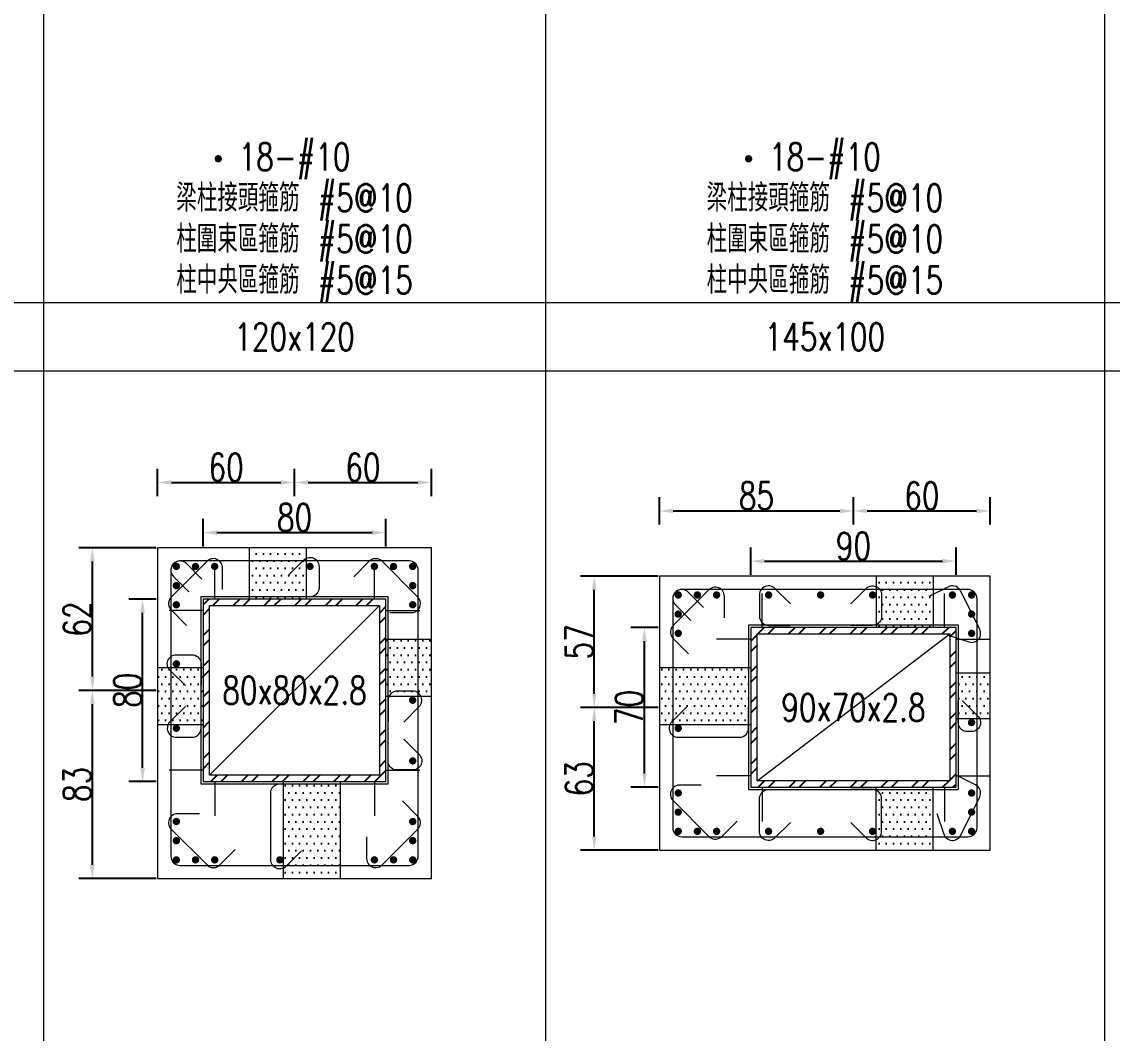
# Model space of a CAD drawing. Header units: millimetres. Extents: x 0 to 3905, y 0 to 8880.
# Drawn here: x 2440.4 to 2918.4, y 513.7 to 957 of the extents above; entities that cross this region are included whole.
import ezdxf
from ezdxf.enums import TextEntityAlignment as Align

# ---------------------------------------------------------------- set-up
doc = ezdxf.new("R2010")
doc.units = ezdxf.units.MM
doc.layers.get('DEFPOINTS').update_dxf_attribs({"color": 3})
for name, color, linetype in [('Hatch線', 6, 'Continuous'), ('TC-鋼粱', 132, 'Continuous'), ('主筋斷面', 2, 'Continuous'), ('文字-主筋根數', 7, 'Continuous'), ('文字-剪力筋 中央區', 7, 'Continuous'), ('文字-剪力筋-BC', 7, 'Continuous'), ('文字-剪力筋-圍束區', 7, 'Continuous'), ('文字-斷面尺寸', 7, 'Continuous'), ('文字-輔助字', 7, 'Continuous'), ('柱斷面線', 4, 'Continuous'), ('標註字', 4, 'Continuous'), ('箍筋線', 1, 'Continuous'), ('網格線', 7, 'Continuous'), ('鋼柱', 11, 'Continuous')]:
    doc.layers.add(name, color=color, linetype=linetype)
doc.styles.add('note', font='txt.shx', dxfattribs={"width": 0.75, "height": 12})
doc.styles.add('txt', font='txt.shx', dxfattribs={"height": 0.2, "bigfont": 'chineset.shx'})
doc.dimstyles.new('RCAD_DIM', dxfattribs={"dimtxt": 12, "dimasz": 6, "dimexe": 6, "dimexo": 0.625, "dimtad": 1, "dimdec": 0, "dimdsep": 46, "dimtxsty": 'note', "dimcen": 2.5, "dimclrd": 256, "dimclre": 256, "dimclrt": 256, "dimadec": 0, "dimazin": 0, "dimtfac": 1, "dimtmove": 0, "dimatfit": 3, "dimfxl": 0, "dimtolj": 1, "dimarcsym": 0})

# ---------------------------------------------------------------- blocks, each defined once
blk = doc.blocks.new('*D1344')
at = {"layer": 'DEFPOINTS', "color": 0}
for p in [(2600, 733.12), (2520, 726.5), (2600, 726.5)]:
    blk.add_point(p, dxfattribs=at)
at = {"layer": '標註字', "lineweight": -2}
for p, q in [((2520, 727.12), (2520, 739.12)), ((2600, 727.12), (2600, 739.12)), ((2526, 733.12), (2594, 733.12))]:
    blk.add_line(p, q, dxfattribs=at)
at = {"layer": '標註字'}
for points in [[(2526, 734.12), (2526, 732.12), (2520, 733.12)], [(2594, 732.12), (2594, 734.12), (2600, 733.12)]]:
    blk.add_solid(points, dxfattribs=at)
at = {"layer": '標註字', "insert": (2560, 739.75), "char_height": 12, "attachment_point": 5, "style": 'note'}
blk.add_mtext('\\A1;80', dxfattribs=at)
blk = doc.blocks.new('*D1345')
at = {"layer": 'DEFPOINTS', "color": 0}
for p in [(2493.38, 704), (2500, 704), (2500, 624)]:
    blk.add_point(p, dxfattribs=at)
at = {"layer": '標註字', "lineweight": -2}
for p, q in [((2499.38, 704), (2487.38, 704)), ((2493.38, 630), (2493.38, 698)), ((2499.38, 624), (2487.38, 624))]:
    blk.add_line(p, q, dxfattribs=at)
at = {"layer": '標註字'}
for points in [[(2494.38, 698), (2492.38, 698), (2493.38, 704)], [(2492.38, 630), (2494.38, 630), (2493.38, 624)]]:
    blk.add_solid(points, dxfattribs=at)
at = {"layer": '標註字', "insert": (2486.75, 664), "char_height": 12, "attachment_point": 5, "rotation": 90, "style": 'note'}
blk.add_mtext('\\A1;80', dxfattribs=at)
blk = doc.blocks.new('*D1346')
at = {"layer": 'DEFPOINTS', "color": 0}
for p in [(2560, 755.12), (2500, 748.5), (2560, 748.5)]:
    blk.add_point(p, dxfattribs=at)
at = {"layer": '標註字', "lineweight": -2}
for p, q in [((2500, 749.12), (2500, 761.12)), ((2560, 749.12), (2560, 761.12)), ((2506, 755.12), (2554, 755.12))]:
    blk.add_line(p, q, dxfattribs=at)
at = {"layer": '標註字'}
for points in [[(2506, 756.12), (2506, 754.12), (2500, 755.12)], [(2554, 754.12), (2554, 756.12), (2560, 755.12)]]:
    blk.add_solid(points, dxfattribs=at)
at = {"layer": '標註字', "insert": (2530, 761.75), "char_height": 12, "attachment_point": 5, "style": 'note'}
blk.add_mtext('\\A1;60', dxfattribs=at)
blk = doc.blocks.new('*D1347')
at = {"layer": 'DEFPOINTS', "color": 0}
for p in [(2620, 755.12), (2560, 748.5), (2620, 748.5)]:
    blk.add_point(p, dxfattribs=at)
at = {"layer": '標註字', "lineweight": -2}
for p, q in [((2560, 749.12), (2560, 761.12)), ((2620, 749.12), (2620, 761.12)), ((2566, 755.12), (2614, 755.12))]:
    blk.add_line(p, q, dxfattribs=at)
at = {"layer": '標註字'}
for points in [[(2566, 756.12), (2566, 754.12), (2560, 755.12)], [(2614, 754.12), (2614, 756.12), (2620, 755.12)]]:
    blk.add_solid(points, dxfattribs=at)
at = {"layer": '標註字', "insert": (2590, 761.75), "char_height": 12, "attachment_point": 5, "style": 'note'}
blk.add_mtext('\\A1;60', dxfattribs=at)
blk = doc.blocks.new('*D1348')
at = {"layer": 'DEFPOINTS', "color": 0}
for p in [(2471.38, 664), (2500, 664), (2500, 581.5)]:
    blk.add_point(p, dxfattribs=at)
at = {"layer": '標註字', "lineweight": -2}
for p, q in [((2499.38, 664), (2465.38, 664)), ((2471.38, 587.5), (2471.38, 658)), ((2499.38, 581.5), (2465.38, 581.5))]:
    blk.add_line(p, q, dxfattribs=at)
at = {"layer": '標註字'}
for points in [[(2472.38, 658), (2470.38, 658), (2471.38, 664)], [(2470.38, 587.5), (2472.38, 587.5), (2471.38, 581.5)]]:
    blk.add_solid(points, dxfattribs=at)
at = {"layer": '標註字', "insert": (2464.75, 622.75), "char_height": 12, "attachment_point": 5, "rotation": 90, "style": 'note'}
blk.add_mtext('\\A1;83', dxfattribs=at)
blk = doc.blocks.new('*D1349')
at = {"layer": 'DEFPOINTS', "color": 0}
for p in [(2471.38, 726.5), (2500, 726.5), (2500, 664)]:
    blk.add_point(p, dxfattribs=at)
at = {"layer": '標註字', "lineweight": -2}
for p, q in [((2499.38, 726.5), (2465.38, 726.5)), ((2471.38, 670), (2471.38, 720.5)), ((2499.38, 664), (2465.38, 664))]:
    blk.add_line(p, q, dxfattribs=at)
at = {"layer": '標註字'}
for points in [[(2472.38, 720.5), (2470.38, 720.5), (2471.38, 726.5)], [(2470.38, 670), (2472.38, 670), (2471.38, 664)]]:
    blk.add_solid(points, dxfattribs=at)
at = {"layer": '標註字', "insert": (2464.75, 695.25), "char_height": 12, "attachment_point": 5, "rotation": 90, "style": 'note'}
blk.add_mtext('\\A1;62', dxfattribs=at)
blk = doc.blocks.new('Circle_Filled')
at = {"const_width": 0.5}
blk.add_lwpolyline([(-0.25, 0, 1), (0.25, 0, 1)], format="xyb", close=True, dxfattribs=at)
blk = doc.blocks.new('*D1476')
at = {"layer": 'DEFPOINTS', "color": 0}
for p in [(2850, 720.62), (2760, 714), (2850, 714)]:
    blk.add_point(p, dxfattribs=at)
at = {"layer": '標註字', "lineweight": -2}
for p, q in [((2760, 714.62), (2760, 726.62)), ((2850, 714.62), (2850, 726.62)), ((2766, 720.62), (2844, 720.62))]:
    blk.add_line(p, q, dxfattribs=at)
at = {"layer": '標註字'}
for points in [[(2766, 721.62), (2766, 719.62), (2760, 720.62)], [(2844, 719.62), (2844, 721.62), (2850, 720.62)]]:
    blk.add_solid(points, dxfattribs=at)
at = {"layer": '標註字', "insert": (2805, 727.25), "char_height": 12, "attachment_point": 5, "style": 'note'}
blk.add_mtext('\\A1;90', dxfattribs=at)
blk = doc.blocks.new('*D1477')
at = {"layer": 'DEFPOINTS', "color": 0}
for p in [(2713.38, 691.5), (2720, 691.5), (2720, 621.5)]:
    blk.add_point(p, dxfattribs=at)
at = {"layer": '標註字', "lineweight": -2}
for p, q in [((2719.38, 691.5), (2707.38, 691.5)), ((2713.38, 627.5), (2713.38, 685.5)), ((2719.38, 621.5), (2707.38, 621.5))]:
    blk.add_line(p, q, dxfattribs=at)
at = {"layer": '標註字'}
for points in [[(2714.38, 685.5), (2712.38, 685.5), (2713.38, 691.5)], [(2712.38, 627.5), (2714.38, 627.5), (2713.38, 621.5)]]:
    blk.add_solid(points, dxfattribs=at)
at = {"layer": '標註字', "insert": (2706.75, 656.5), "char_height": 12, "attachment_point": 5, "rotation": 90, "style": 'note'}
blk.add_mtext('\\A1;70', dxfattribs=at)
blk = doc.blocks.new('*D1478')
at = {"layer": 'DEFPOINTS', "color": 0}
for p in [(2805, 742.62), (2720, 736), (2805, 736)]:
    blk.add_point(p, dxfattribs=at)
at = {"layer": '標註字', "lineweight": -2}
for p, q in [((2720, 736.62), (2720, 748.62)), ((2805, 736.62), (2805, 748.62)), ((2726, 742.62), (2799, 742.62))]:
    blk.add_line(p, q, dxfattribs=at)
at = {"layer": '標註字'}
for points in [[(2726, 743.62), (2726, 741.62), (2720, 742.62)], [(2799, 741.62), (2799, 743.62), (2805, 742.62)]]:
    blk.add_solid(points, dxfattribs=at)
at = {"layer": '標註字', "insert": (2762.5, 749.25), "char_height": 12, "attachment_point": 5, "style": 'note'}
blk.add_mtext('\\A1;85', dxfattribs=at)
blk = doc.blocks.new('*D1479')
at = {"layer": 'DEFPOINTS', "color": 0}
for p in [(2865, 742.62), (2805, 736), (2865, 736)]:
    blk.add_point(p, dxfattribs=at)
at = {"layer": '標註字', "lineweight": -2}
for p, q in [((2805, 736.62), (2805, 748.62)), ((2865, 736.62), (2865, 748.62)), ((2811, 742.62), (2859, 742.62))]:
    blk.add_line(p, q, dxfattribs=at)
at = {"layer": '標註字'}
for points in [[(2811, 743.62), (2811, 741.62), (2805, 742.62)], [(2859, 741.62), (2859, 743.62), (2865, 742.62)]]:
    blk.add_solid(points, dxfattribs=at)
at = {"layer": '標註字', "insert": (2835, 749.25), "char_height": 12, "attachment_point": 5, "style": 'note'}
blk.add_mtext('\\A1;60', dxfattribs=at)
blk = doc.blocks.new('*D1480')
at = {"layer": 'DEFPOINTS', "color": 0}
for p in [(2691.38, 656.5), (2720, 656.5), (2720, 594)]:
    blk.add_point(p, dxfattribs=at)
at = {"layer": '標註字', "lineweight": -2}
for p, q in [((2719.38, 656.5), (2685.38, 656.5)), ((2691.38, 600), (2691.38, 650.5)), ((2719.38, 594), (2685.38, 594))]:
    blk.add_line(p, q, dxfattribs=at)
at = {"layer": '標註字'}
for points in [[(2692.38, 650.5), (2690.38, 650.5), (2691.38, 656.5)], [(2690.38, 600), (2692.38, 600), (2691.38, 594)]]:
    blk.add_solid(points, dxfattribs=at)
at = {"layer": '標註字', "insert": (2684.75, 625.25), "char_height": 12, "attachment_point": 5, "rotation": 90, "style": 'note'}
blk.add_mtext('\\A1;63', dxfattribs=at)
blk = doc.blocks.new('*D1481')
at = {"layer": 'DEFPOINTS', "color": 0}
for p in [(2691.38, 714), (2720, 714), (2720, 656.5)]:
    blk.add_point(p, dxfattribs=at)
at = {"layer": '標註字', "lineweight": -2}
for p, q in [((2719.38, 714), (2685.38, 714)), ((2691.38, 662.5), (2691.38, 708)), ((2719.38, 656.5), (2685.38, 656.5))]:
    blk.add_line(p, q, dxfattribs=at)
at = {"layer": '標註字'}
for points in [[(2692.38, 708), (2690.38, 708), (2691.38, 714)], [(2690.38, 662.5), (2692.38, 662.5), (2691.38, 656.5)]]:
    blk.add_solid(points, dxfattribs=at)
at = {"layer": '標註字', "insert": (2684.75, 685.25), "char_height": 12, "attachment_point": 5, "rotation": 90, "style": 'note'}
blk.add_mtext('\\A1;57', dxfattribs=at)

msp = doc.modelspace()

# ---------------------------------------------------------------- hatches: boundary and pattern name
at = {"layer": 'Hatch線'}
h = msp.add_hatch(dxfattribs=at)
h.set_pattern_fill('ANSI32', color=256, style=0)
h.paths.add_polyline_path([(2520, 624), (2600, 624), (2600, 704), (2520, 704)], flags=17)
h.paths.add_polyline_path([(2522.8, 626.8), (2522.8, 701.2), (2597.2, 701.2), (2597.2, 626.8)])
h = msp.add_hatch(dxfattribs=at)
h.set_pattern_fill('ANSI32', color=256, style=0)
h.paths.add_polyline_path([(2760, 621.5), (2850, 621.5), (2850, 691.5), (2760, 691.5)], flags=17)
h.paths.add_polyline_path([(2762.8, 624.3), (2762.8, 688.7), (2847.2, 688.7), (2847.2, 624.3)])
at = {"layer": 'TC-鋼粱'}
h = msp.add_hatch(dxfattribs=at)
h.set_pattern_fill('DOTS', color=256, scale=2, style=0)
h.paths.add_polyline_path([(2565.17, 726.5), (2540.17, 726.5), (2540.17, 704), (2565.17, 704)], flags=17)
h = msp.add_hatch(dxfattribs=at)
h.set_pattern_fill('DOTS', color=256, scale=2, style=0)
h.paths.add_polyline_path([(2840, 714), (2815, 714), (2815, 691.5), (2840, 691.5)], flags=17)
h = msp.add_hatch(dxfattribs=at)
h.set_pattern_fill('DOTS', color=256, scale=2, style=0)
h.paths.add_polyline_path([(2620, 661.28), (2620, 686.28), (2600, 686.28), (2600, 661.28)], flags=17)
h = msp.add_hatch(dxfattribs=at)
h.set_pattern_fill('DOTS', color=256, scale=2, style=0)
h.paths.add_polyline_path([(2500, 674), (2500, 649), (2520, 649), (2520, 674)], flags=17)
h = msp.add_hatch(dxfattribs=at)
h.set_pattern_fill('DOTS', color=256, scale=2, style=0)
h.paths.add_polyline_path([(2720, 674), (2720, 649), (2760, 649), (2760, 674)], flags=17)
h = msp.add_hatch(dxfattribs=at)
h.set_pattern_fill('DOTS', color=256, scale=2, style=0)
h.paths.add_polyline_path([(2865, 651.5), (2865, 671.5), (2850, 671.5), (2850, 651.5)], flags=17)
h = msp.add_hatch(dxfattribs=at)
h.set_pattern_fill('DOTS', color=256, scale=2, style=0)
h.paths.add_polyline_path([(2555.17, 581.5), (2580.17, 581.5), (2580.17, 624), (2555.17, 624)], flags=17)
h = msp.add_hatch(dxfattribs=at)
h.set_pattern_fill('DOTS', color=256, scale=2, style=0)
h.paths.add_polyline_path([(2815, 594), (2840, 594), (2840, 621.5), (2815, 621.5)], flags=17)

# ---------------------------------------------------------------- linework, layer by layer
at = {"layer": 'DEFPOINTS', "lineweight": 5}
for points in [[(2525, 704), (2525, 719)], [(2595, 704), (2595, 719)], [(2520, 623), (2601, 623), (2601, 705), (2519, 705), (2519, 623), (2520, 623)], [(2765, 691.5), (2765, 706.5)], [(2845, 691.5), (2845, 706.5)], [(2520, 699), (2505, 699)], [(2522.8, 626.8), (2597.2, 701.2)], [(2600, 699), (2615, 699)], [(2760, 620.5), (2851, 620.5), (2851, 692.5), (2759, 692.5), (2759, 620.5), (2760, 620.5)], [(2762.8, 624.3), (2847.2, 688.7)], [(2760, 686.5), (2745, 686.5)], [(2850, 686.5), (2865, 686.5)], [(2520, 629), (2505, 629)], [(2600, 629), (2615, 629)], [(2760, 626.5), (2745, 626.5)], [(2850, 626.5), (2865, 626.5)], [(2525, 624), (2525, 609)], [(2595, 624), (2595, 609)], [(2765, 621.5), (2765, 606.5)], [(2845, 621.5), (2845, 606.5)]]:
    msp.add_lwpolyline(points, dxfattribs=at)
at = {"layer": 'TC-鋼粱', "lineweight": 5}
for points in [[(2540.17, 726.5), (2540.17, 704)], [(2565.17, 726.5), (2565.17, 704)], [(2815, 714), (2815, 691.5)], [(2840, 714), (2840, 691.5)], [(2620, 686.28), (2600, 686.28)], [(2500, 674), (2520, 674)], [(2720, 674), (2760, 674)], [(2865, 671.5), (2850, 671.5)], [(2620, 661.28), (2600, 661.28)], [(2865, 651.5), (2850, 651.5)], [(2500, 649), (2520, 649)], [(2720, 649), (2760, 649)], [(2555.17, 581.5), (2555.17, 624)], [(2580.17, 581.5), (2580.17, 624)], [(2815, 594), (2815, 621.5)], [(2840, 594), (2840, 621.5)]]:
    msp.add_lwpolyline(points, dxfattribs=at)
at = {"layer": '柱斷面線', "lineweight": 5}
for points in [[(2500, 581.5), (2620, 581.5), (2620, 726.5), (2500, 726.5), (2500, 581.5)], [(2720, 594), (2865, 594), (2865, 714), (2720, 714), (2720, 594)]]:
    msp.add_lwpolyline(points, dxfattribs=at)
at = {"layer": '箍筋線', "lineweight": 5}
for points in [[(2557.22, 714.36), (2563.97, 721.11), (2564.48, 721.54), (2565.06, 721.88), (2565.68, 722.12), (2566.34, 722.25), (2567, 722.27), (2567.67, 722.18), (2568.3, 721.97), (2568.9, 721.67), (2569.43, 721.26), (2569.89, 720.78), (2570.26, 720.22), (2570.53, 719.61), (2570.7, 718.97), (2570.76, 718.3), (2570.76, 708.96), (2570.7, 708.26), (2570.52, 707.6), (2570.22, 706.97), (2569.83, 706.4), (2569.34, 705.91), (2568.77, 705.51), (2568.14, 705.22), (2567.47, 705.04), (2566.78, 704.98), (2557.24, 704.98)], [(2528.43, 708.21), (2528.43, 717.75), (2528.37, 718.42), (2528.2, 719.06), (2527.93, 719.67), (2527.56, 720.23), (2527.1, 720.72), (2526.57, 721.12), (2525.97, 721.42), (2525.34, 721.63), (2524.67, 721.72), (2524.01, 721.7), (2523.35, 721.57), (2522.73, 721.33), (2522.15, 720.99), (2521.64, 720.56), (2505.94, 704.86), (2505.49, 704.33), (2505.15, 703.73), (2504.91, 703.08), (2504.79, 702.39), (2504.79, 701.7), (2504.91, 701.02), (2505.15, 700.37), (2505.49, 699.77), (2505.94, 699.24), (2512.68, 692.49)], [(2519.33, 712.79), (2512.58, 719.54), (2512.07, 719.97), (2511.49, 720.31), (2510.87, 720.55), (2510.22, 720.68), (2509.55, 720.7), (2508.89, 720.61), (2508.25, 720.4), (2507.66, 720.1), (2507.12, 719.69), (2506.66, 719.21), (2506.29, 718.65), (2506.02, 718.04), (2505.85, 717.4), (2505.79, 716.73), (2505.79, 591.27), (2505.86, 590.58), (2506.03, 589.91), (2506.33, 589.28), (2506.72, 588.71), (2507.21, 588.22), (2507.78, 587.83), (2508.41, 587.53), (2509.08, 587.36), (2509.77, 587.29), (2610.23, 587.29), (2610.92, 587.36), (2611.59, 587.53), (2612.22, 587.83), (2612.79, 588.22), (2613.28, 588.71), (2613.67, 589.28), (2613.97, 589.91), (2614.14, 590.58), (2614.21, 591.27), (2614.21, 716.73), (2614.14, 717.42), (2613.97, 718.09), (2613.67, 718.72), (2613.28, 719.29), (2612.79, 719.78), (2612.22, 720.17), (2611.59, 720.47), (2610.92, 720.64), (2610.23, 720.71), (2509.77, 720.71), (2509.1, 720.65), (2508.46, 720.48), (2507.85, 720.21), (2507.29, 719.84), (2506.81, 719.38), (2506.4, 718.84), (2506.1, 718.25), (2505.89, 717.61), (2505.8, 716.95), (2505.82, 716.28), (2505.95, 715.63), (2506.19, 715.01), (2506.53, 714.43), (2506.96, 713.92), (2513.71, 707.17)], [(2601.71, 698.07), (2611.25, 698.07), (2611.92, 698.13), (2612.56, 698.3), (2613.17, 698.57), (2613.73, 698.94), (2614.22, 699.4), (2614.62, 699.93), (2614.92, 700.53), (2615.13, 701.16), (2615.22, 701.83), (2615.2, 702.49), (2615.07, 703.15), (2614.83, 703.77), (2614.49, 704.35), (2614.06, 704.86), (2598.36, 720.56), (2597.83, 721.01), (2597.23, 721.35), (2596.58, 721.59), (2595.89, 721.71), (2595.2, 721.71), (2594.52, 721.59), (2593.87, 721.35), (2593.27, 721.01), (2592.74, 720.56), (2585.99, 713.82)], [(2748.43, 695.71), (2748.43, 705.25), (2748.37, 705.92), (2748.2, 706.56), (2747.93, 707.17), (2747.56, 707.73), (2747.1, 708.22), (2746.57, 708.62), (2745.97, 708.92), (2745.34, 709.13), (2744.67, 709.22), (2744.01, 709.2), (2743.35, 709.07), (2742.73, 708.83), (2742.15, 708.49), (2741.64, 708.06), (2725.94, 692.36), (2725.49, 691.83), (2725.15, 691.23), (2724.91, 690.58), (2724.79, 689.89), (2724.79, 689.2), (2724.91, 688.52), (2725.15, 687.87), (2725.49, 687.27), (2725.94, 686.74), (2732.68, 679.99)], [(2739.33, 700.29), (2732.58, 707.04), (2732.07, 707.47), (2731.49, 707.81), (2730.87, 708.05), (2730.22, 708.18), (2729.55, 708.2), (2728.89, 708.11), (2728.25, 707.9), (2727.66, 707.6), (2727.12, 707.19), (2726.66, 706.71), (2726.29, 706.15), (2726.02, 705.54), (2725.85, 704.9), (2725.79, 704.23), (2725.79, 603.77), (2725.86, 603.08), (2726.03, 602.41), (2726.33, 601.78), (2726.72, 601.21), (2727.21, 600.72), (2727.78, 600.33), (2728.41, 600.03), (2729.08, 599.86), (2729.77, 599.79), (2855.23, 599.79), (2855.92, 599.86), (2856.59, 600.03), (2857.22, 600.33), (2857.79, 600.72), (2858.28, 601.21), (2858.67, 601.78), (2858.97, 602.41), (2859.14, 603.08), (2859.21, 603.77), (2859.21, 704.23), (2859.14, 704.92), (2858.97, 705.59), (2858.67, 706.22), (2858.28, 706.79), (2857.79, 707.28), (2857.22, 707.67), (2856.59, 707.97), (2855.92, 708.14), (2855.23, 708.21), (2729.77, 708.21), (2729.1, 708.15), (2728.46, 707.98), (2727.85, 707.71), (2727.29, 707.34), (2726.81, 706.88), (2726.4, 706.34), (2726.1, 705.75), (2725.89, 705.11), (2725.8, 704.45), (2725.82, 703.78), (2725.95, 703.13), (2726.19, 702.51), (2726.53, 701.93), (2726.96, 701.42), (2733.71, 694.67)], [(2777.35, 701.86), (2770.61, 708.61), (2770.1, 709.04), (2769.52, 709.38), (2768.9, 709.62), (2768.24, 709.75), (2767.57, 709.77), (2766.91, 709.68), (2766.28, 709.47), (2765.68, 709.17), (2765.15, 708.76), (2764.69, 708.28), (2764.32, 707.72), (2764.04, 707.11), (2763.88, 706.47), (2763.82, 705.8), (2763.82, 696.46), (2763.88, 695.76), (2764.06, 695.1), (2764.35, 694.47), (2764.75, 693.9), (2765.24, 693.41), (2765.81, 693.01), (2766.44, 692.72), (2767.11, 692.54), (2767.8, 692.48), (2777.34, 692.48)], [(2803.83, 701.86), (2810.58, 708.61), (2811.09, 709.04), (2811.67, 709.38), (2812.29, 709.62), (2812.94, 709.75), (2813.61, 709.77), (2814.27, 709.68), (2814.91, 709.47), (2815.5, 709.17), (2816.04, 708.76), (2816.5, 708.28), (2816.87, 707.72), (2817.14, 707.11), (2817.31, 706.47), (2817.36, 705.8), (2817.36, 696.46), (2817.3, 695.76), (2817.13, 695.1), (2816.83, 694.47), (2816.43, 693.9), (2815.95, 693.41), (2815.38, 693.01), (2814.75, 692.72), (2814.08, 692.54), (2813.39, 692.48), (2803.85, 692.48)], [(2846.49, 688.25), (2855.54, 685.23), (2856.19, 685.07), (2856.86, 685.03), (2857.52, 685.09), (2858.17, 685.27), (2858.77, 685.55), (2859.32, 685.93), (2859.8, 686.4), (2860.2, 686.94), (2860.49, 687.53), (2860.69, 688.17), (2860.77, 688.84), (2860.74, 689.5), (2860.6, 690.16), (2860.36, 690.78), (2851.96, 707.58), (2851.59, 708.17), (2851.13, 708.69), (2850.59, 709.12), (2849.98, 709.45), (2849.32, 709.67), (2848.64, 709.77), (2847.95, 709.75), (2847.27, 709.61), (2846.62, 709.36), (2838.09, 705.09)], [(2512.14, 666.05), (2505.39, 672.8), (2504.96, 673.31), (2504.62, 673.89), (2504.38, 674.51), (2504.25, 675.17), (2504.23, 675.83), (2504.32, 676.49), (2504.53, 677.13), (2504.83, 677.73), (2505.24, 678.26), (2505.72, 678.72), (2506.28, 679.09), (2506.89, 679.36), (2507.53, 679.53), (2508.2, 679.59), (2515.04, 679.59), (2515.74, 679.53), (2516.4, 679.35), (2517.03, 679.05), (2517.6, 678.66), (2518.09, 678.17), (2518.49, 677.6), (2518.78, 676.97), (2518.96, 676.3), (2519.02, 675.61), (2519.02, 666.07)], [(2607.86, 650.11), (2614.61, 656.86), (2615.04, 657.37), (2615.38, 657.94), (2615.62, 658.57), (2615.75, 659.22), (2615.77, 659.89), (2615.68, 660.55), (2615.47, 661.19), (2615.17, 661.78), (2614.76, 662.32), (2614.28, 662.78), (2613.72, 663.15), (2613.11, 663.42), (2612.47, 663.59), (2611.8, 663.64), (2604.96, 663.64), (2604.26, 663.58), (2603.6, 663.4), (2602.97, 663.11), (2602.4, 662.71), (2601.91, 662.22), (2601.51, 661.66), (2601.22, 661.03), (2601.04, 660.36), (2600.98, 659.67), (2600.98, 650.13)], [(2512.14, 656.95), (2505.39, 650.2), (2504.96, 649.69), (2504.62, 649.12), (2504.38, 648.49), (2504.25, 647.84), (2504.23, 647.17), (2504.32, 646.51), (2504.53, 645.87), (2504.83, 645.28), (2505.24, 644.74), (2505.72, 644.28), (2506.28, 643.91), (2506.89, 643.64), (2507.53, 643.47), (2508.2, 643.42), (2515.04, 643.42), (2515.74, 643.48), (2516.4, 643.66), (2517.03, 643.95), (2517.6, 644.35), (2518.09, 644.84), (2518.49, 645.4), (2518.78, 646.03), (2518.96, 646.7), (2519.02, 647.39), (2519.02, 656.93)], [(2732.14, 656.95), (2725.39, 650.2), (2724.96, 649.69), (2724.62, 649.11), (2724.38, 648.49), (2724.25, 647.84), (2724.23, 647.17), (2724.32, 646.51), (2724.53, 645.87), (2724.83, 645.28), (2725.24, 644.74), (2725.72, 644.28), (2726.28, 643.91), (2726.89, 643.64), (2727.53, 643.47), (2728.2, 643.41), (2755.04, 643.41), (2755.74, 643.48), (2756.4, 643.65), (2757.03, 643.95), (2757.6, 644.34), (2758.09, 644.83), (2758.49, 645.4), (2758.78, 646.03), (2758.96, 646.7), (2759.02, 647.39), (2759.02, 656.93)], [(2852.86, 659.44), (2859.61, 652.7), (2860.04, 652.19), (2860.38, 651.61), (2860.62, 650.99), (2860.75, 650.33), (2860.77, 649.66), (2860.68, 649), (2860.47, 648.36), (2860.17, 647.77), (2859.77, 647.24), (2859.28, 646.78), (2858.72, 646.41), (2858.11, 646.13), (2857.47, 645.97), (2856.8, 645.91), (2854.96, 645.91), (2854.27, 645.97), (2853.6, 646.15), (2852.97, 646.44), (2852.4, 646.84), (2851.91, 647.33), (2851.51, 647.9), (2851.22, 648.53), (2851.04, 649.19), (2850.98, 649.89), (2850.98, 659.43)], [(2607.86, 642.64), (2614.61, 635.9), (2615.04, 635.38), (2615.38, 634.81), (2615.62, 634.18), (2615.75, 633.53), (2615.77, 632.86), (2615.68, 632.2), (2615.47, 631.56), (2615.17, 630.97), (2614.76, 630.44), (2614.28, 629.98), (2613.72, 629.61), (2613.11, 629.33), (2612.47, 629.17), (2611.8, 629.11), (2604.96, 629.11), (2604.26, 629.17), (2603.6, 629.35), (2602.97, 629.64), (2602.4, 630.04), (2601.91, 630.53), (2601.51, 631.1), (2601.22, 631.72), (2601.04, 632.39), (2600.98, 633.08), (2600.98, 642.62)], [(2841.61, 609.99), (2844.63, 600.94), (2844.89, 600.33), (2845.26, 599.77), (2845.71, 599.28), (2846.24, 598.87), (2846.82, 598.55), (2847.46, 598.34), (2848.12, 598.24), (2848.79, 598.24), (2849.44, 598.36), (2850.07, 598.59), (2850.65, 598.92), (2851.17, 599.35), (2851.61, 599.85), (2851.96, 600.42), (2860.36, 617.22), (2860.61, 617.87), (2860.75, 618.55), (2860.77, 619.24), (2860.67, 619.92), (2860.45, 620.58), (2860.12, 621.19), (2859.69, 621.73), (2859.17, 622.19), (2858.58, 622.56), (2850.04, 626.82)], [(2563.12, 593.64), (2556.37, 586.89), (2555.86, 586.46), (2555.29, 586.12), (2554.66, 585.88), (2554.01, 585.75), (2553.34, 585.73), (2552.68, 585.82), (2552.04, 586.03), (2551.45, 586.33), (2550.91, 586.74), (2550.45, 587.22), (2550.08, 587.78), (2549.81, 588.39), (2549.64, 589.03), (2549.59, 589.7), (2549.59, 619.04), (2549.65, 619.74), (2549.83, 620.4), (2550.12, 621.03), (2550.52, 621.6), (2551.01, 622.09), (2551.57, 622.49), (2552.2, 622.78), (2552.87, 622.96), (2553.56, 623.02), (2563.1, 623.02)], [(2738.29, 622.43), (2728.75, 622.43), (2728.08, 622.37), (2727.44, 622.2), (2726.83, 621.93), (2726.27, 621.56), (2725.78, 621.1), (2725.38, 620.57), (2725.08, 619.97), (2724.87, 619.34), (2724.78, 618.67), (2724.8, 618.01), (2724.93, 617.35), (2725.17, 616.73), (2725.51, 616.15), (2725.94, 615.64), (2741.64, 599.94), (2742.17, 599.49), (2742.77, 599.15), (2743.42, 598.91), (2744.11, 598.79), (2744.8, 598.79), (2745.48, 598.91), (2746.13, 599.15), (2746.73, 599.49), (2747.26, 599.94), (2754.01, 606.68)], [(2777.35, 606.14), (2770.61, 599.39), (2770.1, 598.96), (2769.52, 598.62), (2768.9, 598.38), (2768.24, 598.25), (2767.57, 598.23), (2766.91, 598.32), (2766.28, 598.53), (2765.68, 598.83), (2765.15, 599.24), (2764.69, 599.72), (2764.32, 600.28), (2764.04, 600.89), (2763.88, 601.53), (2763.82, 602.2), (2763.82, 616.54), (2763.88, 617.24), (2764.06, 617.9), (2764.35, 618.53), (2764.75, 619.1), (2765.24, 619.59), (2765.81, 619.99), (2766.44, 620.28), (2767.11, 620.46), (2767.8, 620.52), (2777.34, 620.52)], [(2803.83, 606.14), (2810.58, 599.39), (2811.09, 598.96), (2811.67, 598.62), (2812.29, 598.38), (2812.94, 598.25), (2813.61, 598.23), (2814.27, 598.32), (2814.91, 598.53), (2815.5, 598.83), (2816.04, 599.24), (2816.5, 599.72), (2816.87, 600.28), (2817.14, 600.89), (2817.31, 601.53), (2817.36, 602.2), (2817.36, 616.54), (2817.3, 617.24), (2817.13, 617.9), (2816.83, 618.53), (2816.43, 619.1), (2815.95, 619.59), (2815.38, 619.99), (2814.75, 620.28), (2814.08, 620.46), (2813.39, 620.52), (2803.85, 620.52)], [(2591.57, 599.79), (2591.57, 590.25), (2591.63, 589.58), (2591.8, 588.94), (2592.07, 588.33), (2592.44, 587.77), (2592.9, 587.28), (2593.43, 586.88), (2594.03, 586.58), (2594.66, 586.37), (2595.33, 586.28), (2595.99, 586.3), (2596.65, 586.43), (2597.27, 586.67), (2597.85, 587.01), (2598.36, 587.44), (2614.06, 603.14), (2614.51, 603.67), (2614.85, 604.27), (2615.09, 604.92), (2615.21, 605.61), (2615.21, 606.3), (2615.09, 606.98), (2614.85, 607.63), (2614.51, 608.23), (2614.06, 608.76), (2607.32, 615.51)], [(2518.29, 609.93), (2508.75, 609.93), (2508.08, 609.87), (2507.44, 609.7), (2506.83, 609.43), (2506.27, 609.06), (2505.78, 608.6), (2505.38, 608.07), (2505.08, 607.47), (2504.87, 606.84), (2504.78, 606.17), (2504.8, 605.51), (2504.93, 604.85), (2505.17, 604.23), (2505.51, 603.65), (2505.94, 603.14), (2521.64, 587.44), (2522.17, 586.99), (2522.77, 586.65), (2523.42, 586.41), (2524.11, 586.29), (2524.8, 586.29), (2525.48, 586.41), (2526.13, 586.65), (2526.73, 586.99), (2527.26, 587.44), (2534.01, 594.18)]]:
    msp.add_lwpolyline(points, dxfattribs=at)
at = {"layer": '網格線', "lineweight": 5}
for points in [[(2450, 1206), (2450, 834)], [(2670, 1206), (2670, 834)], [(2915, 1206), (2915, 834)], [(2220, 834), (2450, 834)], [(2450, 834), (2670, 834)], [(2450, 834), (2450, 804)], [(2670, 834), (2915, 834)], [(2670, 834), (2670, 804)], [(2915, 834), (3125, 834)], [(2915, 834), (2915, 804)], [(2220, 804), (2450, 804)], [(2450, 804), (2670, 804)], [(2450, 804), (2450, 432)], [(2670, 804), (2915, 804)], [(2670, 804), (2670, 432)], [(2915, 804), (3125, 804)], [(2915, 804), (2915, 432)]]:
    msp.add_lwpolyline(points, dxfattribs=at)
at = {"layer": '鋼柱', "lineweight": 5}
for points in [[(2520, 624), (2600, 624), (2600, 704), (2520, 704), (2520, 624)], [(2522.8, 626.8), (2522.8, 701.2), (2597.2, 701.2), (2597.2, 626.8), (2522.8, 626.8)], [(2760, 621.5), (2850, 621.5), (2850, 691.5), (2760, 691.5), (2760, 621.5)], [(2762.8, 624.3), (2762.8, 688.7), (2847.2, 688.7), (2847.2, 624.3), (2762.8, 624.3)]]:
    msp.add_lwpolyline(points, dxfattribs=at)

# ---------------------------------------------------------------- block references
at = {"layer": '主筋斷面', "lineweight": 5, "xscale": 3.220000028610229, "yscale": 3.220000028610229}
for p in [(2526.56, 897), (2759.06, 897), (2508.2, 718.3), (2516.6, 718.3), (2525, 718.3), (2566.78, 718.3), (2595, 718.3), (2603.4, 718.3), (2611.8, 718.3), (2508.2, 709.9), (2611.8, 709.9), (2508.2, 701.5), (2611.8, 701.5), (2728.2, 705.8), (2736.6, 705.8), (2745, 705.8), (2767.8, 705.8), (2790.59, 705.8), (2813.39, 705.8), (2848.4, 705.8), (2856.8, 705.8), (2728.2, 697.4), (2856.8, 697.4), (2728.2, 689), (2856.8, 689), (2508.2, 675.61), (2611.8, 659.67), (2856.8, 649.89), (2508.2, 647.39), (2728.2, 647.39), (2611.8, 633.08), (2728.2, 619), (2856.8, 619), (2728.2, 610.6), (2856.8, 610.6), (2508.2, 606.5), (2611.8, 606.5), (2728.2, 602.2), (2736.6, 602.2), (2745, 602.2), (2767.8, 602.2), (2790.59, 602.2), (2813.39, 602.2), (2848.4, 602.2), (2856.8, 602.2), (2508.2, 598.1), (2611.8, 598.1), (2508.2, 589.7), (2516.6, 589.7), (2525, 589.7), (2553.56, 589.7), (2595, 589.7), (2603.4, 589.7), (2611.8, 589.7)]:
    msp.add_blockref('Circle_Filled', p, dxfattribs=at)

# ---------------------------------------------------------------- texts
at = {"layer": '文字-主筋根數', "style": 'txt', "width": 0.75}
for p in [(2560, 897), (2792.5, 897)]:
    msp.add_text('18-#10', height=12, dxfattribs=at).set_placement(p, align=Align.MIDDLE)
at = {"layer": '文字-剪力筋 中央區', "style": 'txt', "width": 0.75}
for p in [(2560, 843), (2792.5, 843)]:
    msp.add_text('柱中央區箍筋 #5@15', height=12, dxfattribs=at).set_placement(p, align=Align.MIDDLE)
at = {"layer": '文字-剪力筋-BC', "style": 'txt', "width": 0.75}
for p in [(2560, 879), (2792.5, 879)]:
    msp.add_text('梁柱接頭箍筋 #5@10', height=12, dxfattribs=at).set_placement(p, align=Align.MIDDLE)
at = {"layer": '文字-剪力筋-圍束區', "style": 'txt', "width": 0.75}
for p in [(2560, 861), (2792.5, 861)]:
    msp.add_text('柱圍束區箍筋 #5@10', height=12, dxfattribs=at).set_placement(p, align=Align.MIDDLE)
at = {"layer": '文字-斷面尺寸', "style": 'txt', "width": 0.75}
for s, p in [('120x120', (2560, 819)), ('145x100', (2792.5, 819))]:
    msp.add_text(s, height=12, dxfattribs=at).set_placement(p, align=Align.MIDDLE)
at = {"layer": '文字-輔助字', "style": 'txt', "width": 0.75}
for s, p in [('80x80x2.8', (2560, 664)), ('90x70x2.8', (2805, 656.5))]:
    msp.add_text(s, height=12, dxfattribs=at).set_placement(p, align=Align.MIDDLE)

# ---------------------------------------------------------------- dimensions: what is measured, and where the dimension line sits
at = {"layer": '標註字'}
for base, p1, p2, picture, middle in [((2560, 755.12), (2500, 748.5), (2560, 748.5), '*D1346', (2530, 761.75)), ((2620, 755.12), (2560, 748.5), (2620, 748.5), '*D1347', (2590, 761.75)), ((2805, 742.62), (2720, 736), (2805, 736), '*D1478', (2762.5, 749.25)), ((2865, 742.62), (2805, 736), (2865, 736), '*D1479', (2835, 749.25)), ((2600, 733.12), (2520, 726.5), (2600, 726.5), '*D1344', (2560, 739.75)), ((2850, 720.62), (2760, 714), (2850, 714), '*D1476', (2805, 727.25))]:
    dim = msp.add_linear_dim(base=base, p1=p1, p2=p2, dimstyle='RCAD_DIM', dxfattribs=at)
    dim.commit()
    dim.dimension.update_dxf_attribs({"geometry": picture, "text_midpoint": middle})
for base, p1, p2, picture, middle in [((2471.375, 726.5), (2500, 664.0005), (2500, 726.5), '*D1349', (2464.75, 695.2502)), ((2691.375, 714), (2720, 656.50004), (2720, 714), '*D1481', (2684.75, 685.25002)), ((2493.38, 704), (2500, 624), (2500, 704), '*D1345', (2486.75, 664)), ((2713.38, 691.5), (2720, 621.5), (2720, 691.5), '*D1477', (2706.75, 656.5)), ((2471.375, 664.0005), (2500, 581.5), (2500, 664.0005), '*D1348', (2464.75, 622.7502)), ((2691.375, 656.50004), (2720, 594), (2720, 656.50004), '*D1480', (2684.75, 625.25002))]:
    dim = msp.add_linear_dim(base=base, p1=p1, p2=p2, angle=90, dimstyle='RCAD_DIM', dxfattribs=at)
    dim.commit()
    dim.dimension.update_dxf_attribs({"geometry": picture, "text_midpoint": middle})

doc.saveas('drawing.dxf')
